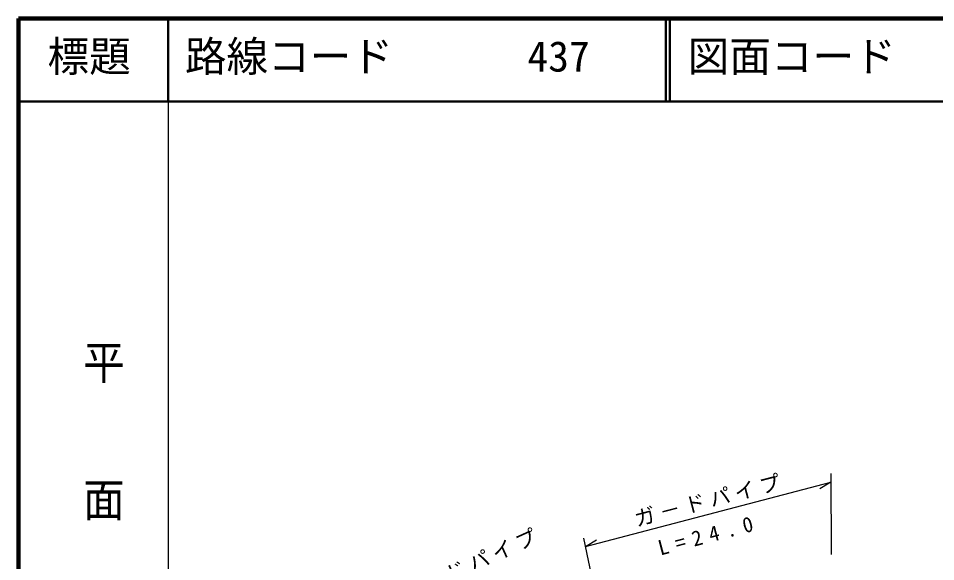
# Model space of a CAD drawing. Units: millimetres, scale not verified. Extents: x 40000 to 680000, y 20000 to 380000.
# Drawn here: x 40000 to 150165, y 314739 to 380000 of the extents above; entities that cross this region are included whole.
import ezdxf
from ezdxf.enums import TextEntityAlignment as Align

# ---------------------------------------------------------------- set-up
doc = ezdxf.new("R2010")
doc.units = ezdxf.units.MM
doc.header["$LTSCALE"] = 1000
for name, color, linetype, lineweight in [('M-BGD', 7, 'Continuous', 25), ('M-TTL', 2, 'Continuous', 140), ('M-TTL-BAND', 7, 'Continuous', 25), ('M-TTL-LINE', 7, 'Continuous', 50)]:
    doc.layers.add(name, color=color, linetype=linetype, lineweight=lineweight)
doc.layers.add('M-STR-HTXT', color=7, linetype='Continuous')
doc.layers.add('M-TTL-TXT', color=7, linetype='Continuous')
doc.styles.add('@ＭＳ ゴシック', font='')
doc.styles.add('ＭＳ ゴシック', font='')
doc.styles.get('@ＭＳ ゴシック').set_extended_font_data('@MS Gothic')
doc.styles.get('ＭＳ ゴシック').set_extended_font_data('MS Gothic')

msp = doc.modelspace()

# ---------------------------------------------------------------- linework, layer by layer
at = {"layer": 'M-BGD'}
for p, q in [((137594, 325309), (137608, 315595)), ((108104, 316577), (137595, 324276)), ((137595, 324276), (136250, 323491)), ((109895, 308220), (107894, 317555)), ((108104, 316577), (109449, 317363))]:
    msp.add_line(p, q, dxfattribs=at)
at = {"layer": 'M-TTL'}
for p, q in [((40000, 380000), (40000, 20000)), ((680000, 380000), (40000, 380000))]:
    msp.add_line(p, q, dxfattribs=at)
at = {"layer": 'M-TTL-BAND'}
msp.add_line((58000, 370000), (58000, 20000), dxfattribs=at)
at = {"layer": 'M-TTL-LINE'}
for p, q in [((58000, 380000), (58000, 370000)), ((117750, 380000), (117750, 370000)), ((118250, 380000), (118250, 370000)), ((40000, 370000), (680000, 370000))]:
    msp.add_line(p, q, dxfattribs=at)

# ---------------------------------------------------------------- texts
at = {"layer": 'M-STR-HTXT', "char_height": 1833, "attachment_point": 7, "style": 'ＭＳ ゴシック'}
for s, insert, rotation in [('\\T1.24;ガ－ドパイプ', (114297, 318842), 14.6), ('\\T1.68;L=24.0', (117105, 315437), 14.8), ('\\T1.24;ガ－ドパイプ', (86122, 309547), 24.4)]:
    msp.add_mtext(s, dxfattribs=dict(at, insert=insert, rotation=rotation))
at = {"layer": 'M-TTL-BAND', "style": '@ＭＳ ゴシック', "width": 1.1}
msp.add_text('平\u3000\u3000面\u3000\u3000図', height=3666, rotation=270, dxfattribs=at).set_placement((47277, 341475), align=Align.BOTTOM_LEFT)
at = {"layer": 'M-TTL-TXT', "style": 'ＭＳ ゴシック'}
for s, p in [('標題', (43500, 372500)), ('路線コード', (60000, 372500)), ('437', (101142, 372500)), ('図面コード', (120380, 372500))]:
    msp.add_text(s, height=3666, dxfattribs=at).set_placement(p, align=Align.BOTTOM_LEFT)

doc.saveas('drawing.dxf')
